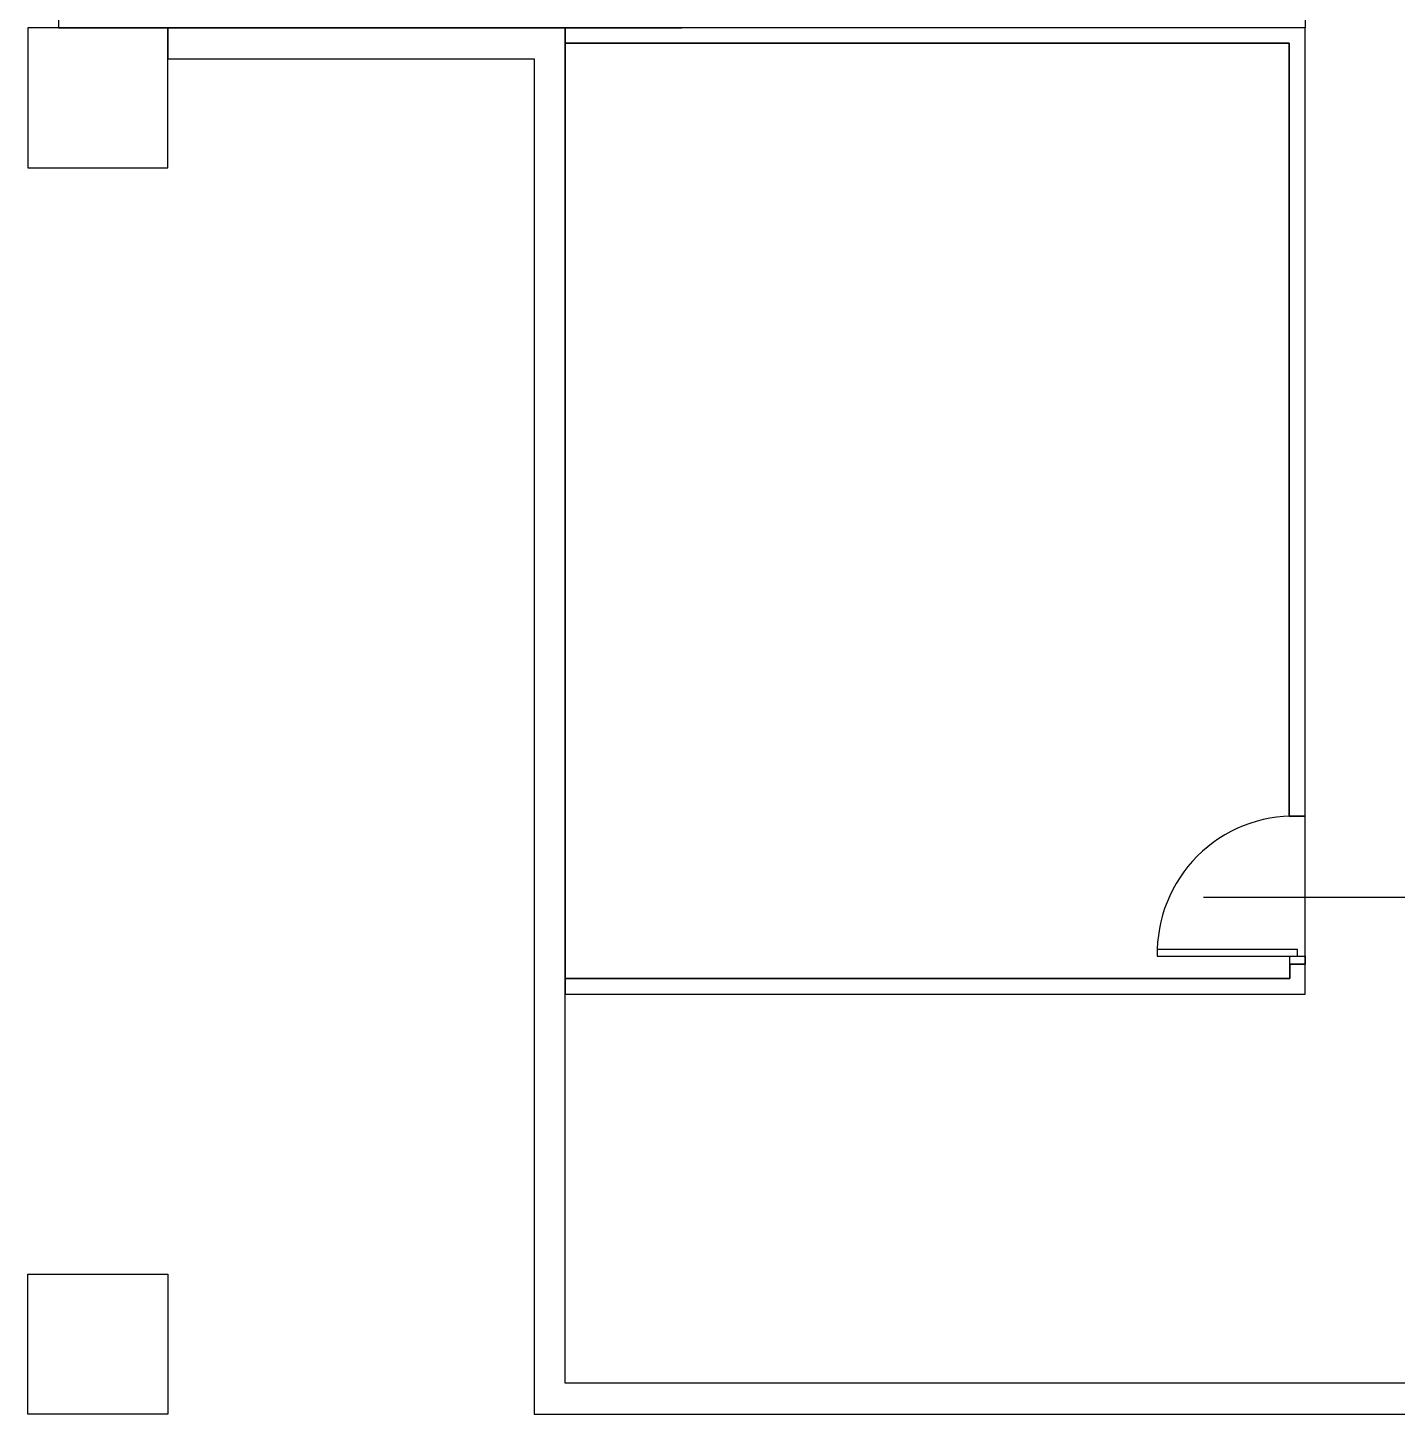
# Model space of a CAD drawing. Header units: centimetres. Extents: x -586 to 10005, y 2072 to 5664.
# Drawn here: x -585 to 294, y 2157 to 3047 of the extents above; entities that cross this region are included whole.
import ezdxf

# ---------------------------------------------------------------- set-up
doc = ezdxf.new("R2010")
doc.units = ezdxf.units.CM
doc.header["$MEASUREMENT"] = 0
for name, color, linetype in [('Doors', 4, 'Continuous'), ('Offices', 50, 'Continuous'), ('Path', 3, 'Continuous'), ('Walls', 6, 'Continuous')]:
    doc.layers.add(name, color=color, linetype=linetype)

msp = doc.modelspace()

# ---------------------------------------------------------------- linework, layer by layer
at = {"layer": 'Doors'}
for points in [[(229.51, 2455.51), (139.51, 2455.51), (139.51, 2451.11), (229.51, 2451.11)], [(224.51, 2451.11), (234.51, 2451.11), (234.51, 2446.11), (224.51, 2446.11)]]:
    msp.add_lwpolyline(points, close=True, dxfattribs=at)
msp.add_arc((227.31, 2453.31), 87.83, 88.56464, 181.43536, dxfattribs=at)
at = {"layer": 'Offices'}
msp.add_lwpolyline([(-565.49, 3047.15), (-565.49, 3462.16), (224.51, 3462.16), (224.51, 3162.16), (234.51, 3162.16), (234.51, 3047.15), (-565.49, 3046.67)], dxfattribs=at)
msp.add_lwpolyline([(224.26, 3037.15), (-240.49, 3037.15), (-240.49, 2436.84), (224.51, 2436.84), (224.51, 2446.11), (234.51, 2446.11), (234.51, 2541.11), (224.26, 2541.11)], close=True, dxfattribs=at)
at = {"layer": 'Path'}
msp.add_line((304.51, 2488.91), (169.24, 2488.91), dxfattribs=at)
at = {"layer": 'Walls'}
for points in [[(-585.49, 3047.15), (-585.49, 2957.16), (-495.49, 2957.16), (-495.49, 3047.15)], [(-240.49, 3047.15), (-260.49, 3047.15), (-495.49, 3047.15), (-495.49, 3027.15), (-260.49, 3027.15), (-260.49, 2157.15), (374.51, 2157.15), (374.51, 2177.15), (-240.49, 2177.15), (-240.49, 2426.84), (-240.49, 2426.84), (-240.49, 2436.84)], [(234.51, 3047.15), (224.26, 3047.15), (-240.49, 3047.15), (-240.49, 3037.15), (224.26, 3037.15), (224.26, 2541.11), (234.51, 2541.11)], [(234.51, 2436.84), (234.51, 2446.11), (224.51, 2446.11), (224.51, 2436.84), (-240.49, 2436.84), (-240.49, 2426.84), (234.51, 2426.84)], [(-585.49, 2157.15), (-585.49, 2247.15), (-495.49, 2247.15), (-495.49, 2157.15)]]:
    msp.add_lwpolyline(points, close=True, dxfattribs=at)

doc.saveas('drawing.dxf')
